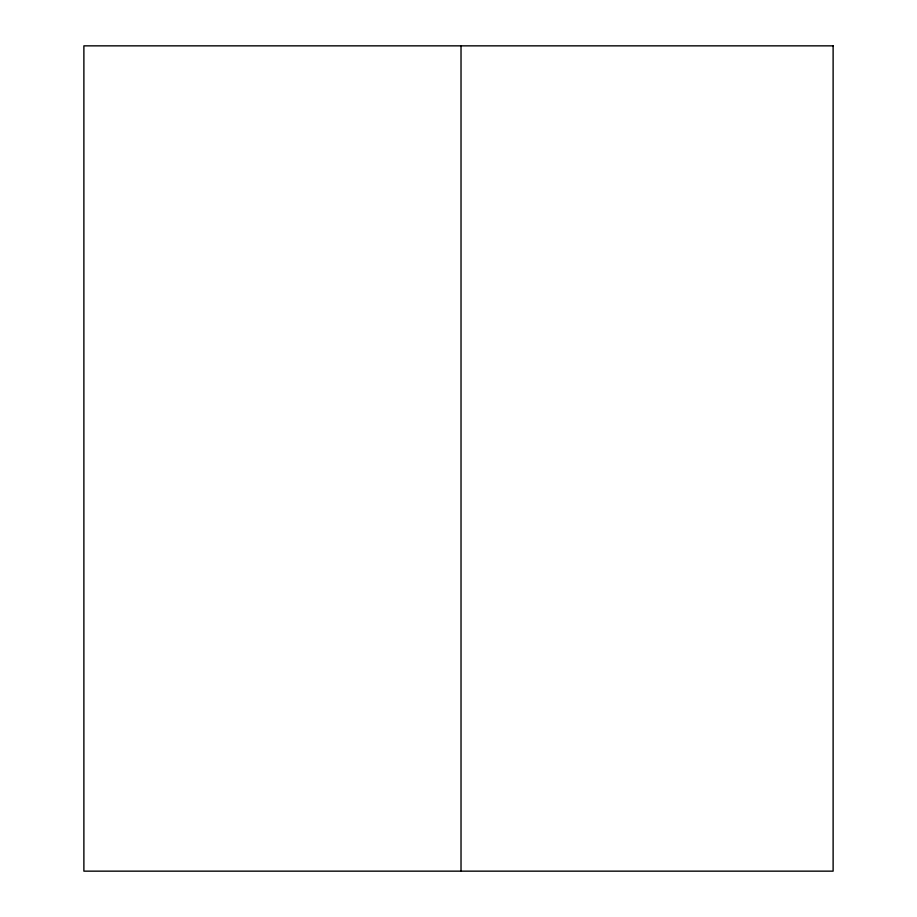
<?xml version="1.0" encoding="UTF-8"?>
<svg xmlns="http://www.w3.org/2000/svg" width="917" height="917" viewBox="0 0 917 917"><rect width="100%" height="100%" fill="white"/><g stroke="black" fill="none" stroke-linecap="round" stroke-linejoin="round"><path stroke-width="1.38" d="M461.022 45.85L461.022 871.15M833.117 45.85L83.883 45.85L83.883 871.15L833.117 871.15L833.117 45.85"/></g></svg>
